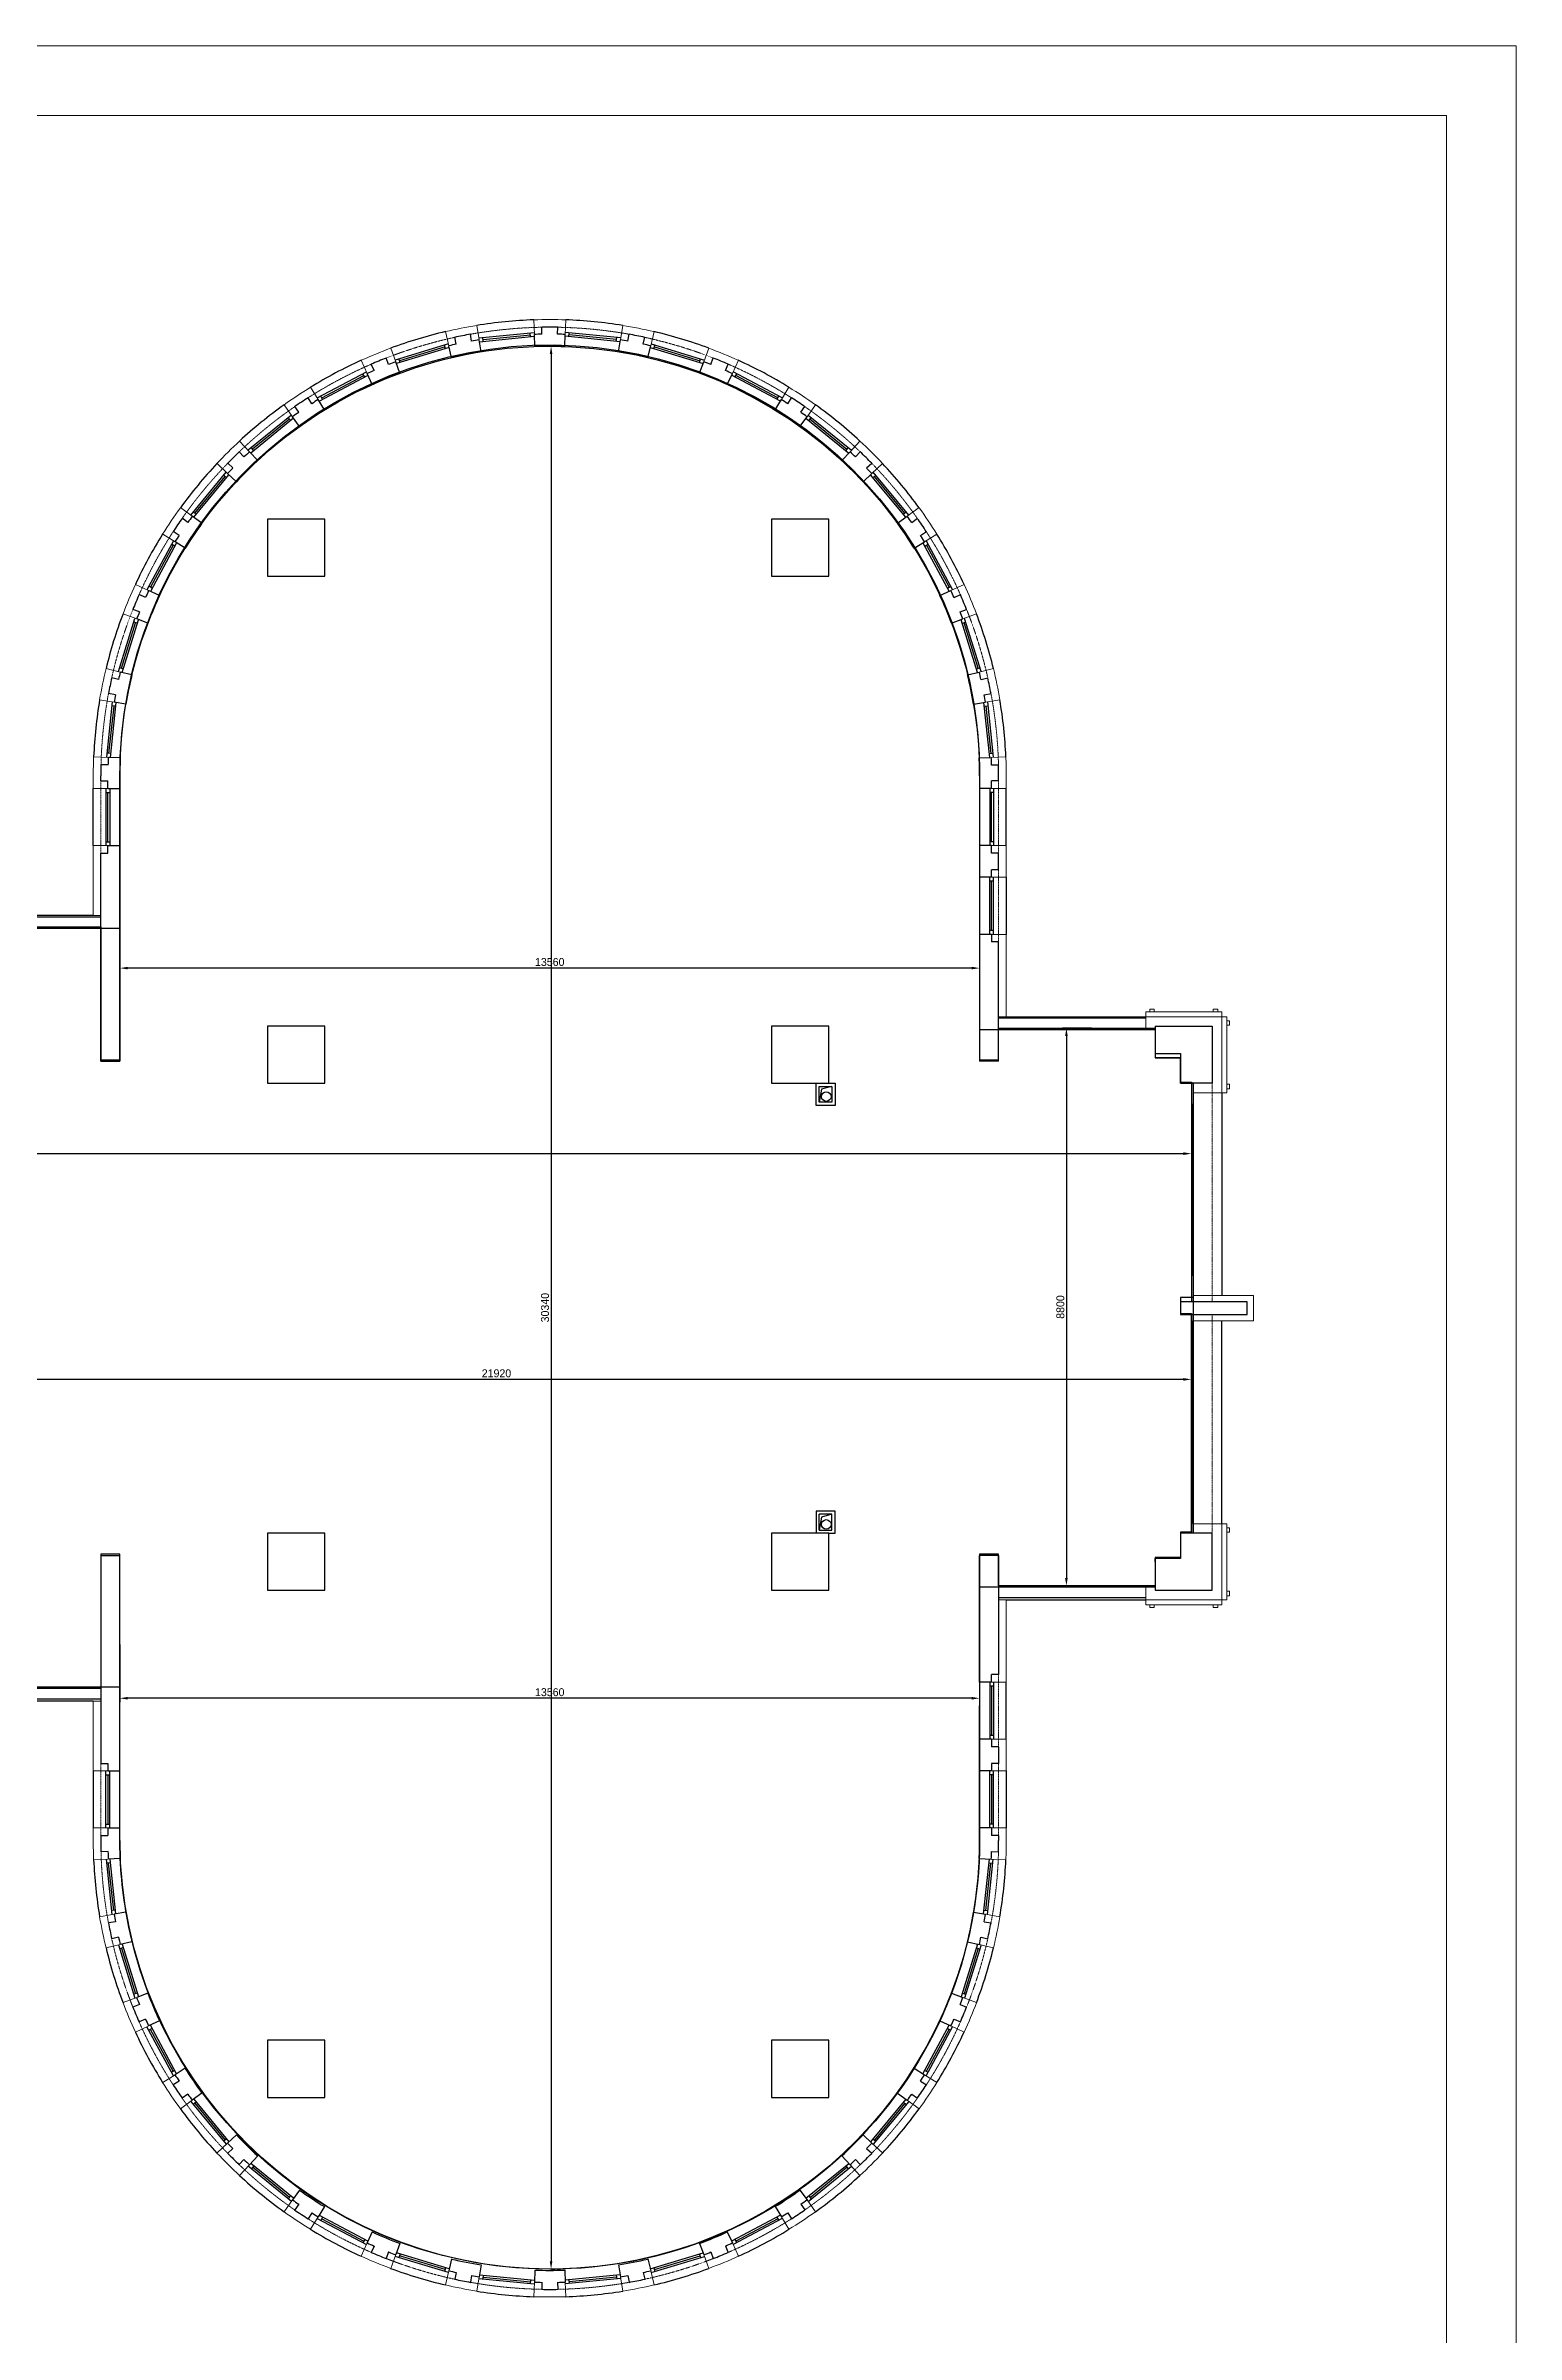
# Model space of a CAD drawing. Header units: millimetres. Extents: x 1175437 to 1258597, y 68435 to 127241.
# Drawn here: x 1235404 to 1258597, y 91133 to 127241 of the extents above; entities that cross this region are included whole.
import ezdxf

# ---------------------------------------------------------------- set-up
doc = ezdxf.new("R2010")
doc.units = ezdxf.units.MM
doc.linetypes.add('HIDDEN', pattern=[0.375, 0.25, -0.125])
for name, color, linetype in [('Baca', 7, 'Continuous'), ('Divar-komek', 7, 'Continuous'), ('livnestok', 7, 'Continuous'), ('Pencere', 7, 'Continuous'), ('plita 2', 7, 'Continuous'), ('sutun1', 7, 'Continuous'), ('Tavan', 7, 'Continuous')]:
    doc.layers.add(name, color=color, linetype=linetype)
doc.layers.add('Fasad detali', color=37, linetype='Continuous', lineweight=20)
doc.layers.add('obl. mis', color=205, linetype='Continuous', lineweight=18)
doc.layers.add('obl. keramogranit', color=138, linetype='Continuous', lineweight=18, true_color=0x005252)
doc.layers.add('plita', color=182, linetype='Continuous', lineweight=5, true_color=0x3a07c5)

msp = doc.modelspace()

# ---------------------------------------------------------------- linework, layer by layer
at = {"color": 0, "lineweight": -2, "transparency": 16777216}
for p, q in [((1243385, 122501), (1243437, 122501)), ((1243374, 122376), (1243374, 92286)), ((1236573, 112747), (1236573, 112626)), ((1250008, 112688), (1236698, 112688)), ((1250133, 112747), (1250133, 112626)), ((1251900, 111741), (1251439, 111741)), ((1251502, 111616), (1251502, 103066)), ((1253473, 110085), (1253473, 109699)), ((1188028, 109761), (1253348, 109761)), ((1253348, 106199), (1231678, 106199)), ((1253473, 105891), (1253473, 106261)), ((1251900, 102941), (1251439, 102941)), ((1236573, 102014), (1236573, 101105)), ((1250133, 102014), (1250133, 101105)), ((1250008, 101168), (1236698, 101168)), ((1243383, 92161), (1243437, 92161))]:
    msp.add_line(p, q, dxfattribs=at)
at = {"color": 251, "lineweight": 5, "true_color": 0x636466}
msp.add_lwpolyline([(1175437, 68435), (1258597, 68435), (1258597, 127241), (1175437, 127241), (1175437, 68435)], dxfattribs=at)
msp.add_lwpolyline([(1176537, 69535), (1257497, 69535), (1257497, 126141), (1176537, 126141)], close=True, dxfattribs=at)
at = {"color": 1, "lineweight": 30}
msp.add_lwpolyline([(1233353, 113321), (1236573, 113321), (1236573, 115721, -0.414214), (1243353, 122501, -0.414211), (1250133, 115721), (1250133, 111721), (1252903, 111721), (1252903, 111271), (1253303, 111271), (1253303, 110871), (1253503, 110871), (1253503, 103771), (1253303, 103771), (1253303, 103371), (1252903, 103371), (1252903, 102921), (1250133, 102921), (1250133, 98921, -0.41508), (1243353, 92161, -0.411618), (1236573, 98921), (1236573, 101341), (1233353, 101341)], format="xyb", dxfattribs=at)
at = {"color": 0, "transparency": 16777216}
for points in [[(1243353, 122376), (1243395, 122376), (1243374, 122501)], [(1236698, 112709), (1236698, 112668), (1236573, 112688)], [(1250008, 112709), (1250008, 112668), (1250133, 112688)], [(1251481, 111616), (1251523, 111616), (1251502, 111741)], [(1253348, 109782), (1253348, 109740), (1253473, 109761)], [(1253348, 106220), (1253348, 106178), (1253473, 106199)], [(1251481, 103066), (1251523, 103066), (1251502, 102941)], [(1236698, 101189), (1236698, 101147), (1236573, 101168)], [(1250008, 101189), (1250008, 101147), (1250133, 101168)], [(1243353, 92286), (1243395, 92286), (1243374, 92161)]]:
    msp.add_solid(points, dxfattribs=at)
at = {"layer": 'Baca', "linetype": 'ByBlock'}
for points in [[(1247803, 110821), (1247641, 110777), (1247603, 110571)], [(1247803, 104071), (1247641, 104027), (1247603, 103821)]]:
    msp.add_lwpolyline(points, dxfattribs=at)
at = {"layer": 'Divar-komek'}
for p, q in [((1236153, 114621), (1236153, 115521)), ((1250553, 114621), (1250553, 115521)), ((1250553, 114121), (1250553, 113221)), ((1253953, 110721), (1253953, 107521)), ((1253953, 103921), (1253953, 107121)), ((1250553, 100521), (1250553, 101421)), ((1236153, 100021), (1236153, 99121)), ((1250553, 100021), (1250553, 99121))]:
    msp.add_line(p, q, dxfattribs=at)
for centre, radius, start, end in [((1243353, 115721), 7200, 92, 99.2001), ((1243353, 115721), 7200, 80.7999, 88), ((1243353, 115721), 7200, 103.2001, 110.4001), ((1243353, 115721), 7200, 69.5999, 76.7999), ((1243353, 115721), 7200, 114.4, 121.6001), ((1243353, 115721), 7200, 58.3999, 65.6), ((1243353, 115721), 6780, 58.3999, 65.6), ((1243353, 115721), 7200, 125.5999, 132.8), ((1243353, 115721), 7200, 47.2, 54.4001), ((1243353, 115721), 7200, 136.7999, 143.9999), ((1243353, 115721), 7200, 36.0001, 43.2001), ((1243353, 115721), 6970, 136.7999, 136.8), ((1243353, 115721), 6970, 43.2, 43.2001), ((1243353, 115721), 7200, 148.0004, 155.2004), ((1243353, 115721), 7200, 24.7996, 31.9996), ((1243353, 115721), 7200, 159.2003, 166.4004), ((1243353, 115721), 7200, 13.5996, 20.7997), ((1243353, 115721), 6970, 166.4003, 166.4004), ((1243353, 115721), 6970, 13.5996, 13.5997), ((1243353, 115721), 7200, 170.4003, 177.6003), ((1243353, 115721), 7200, 2.3997, 9.5997), ((1243353, 115721), 6970, 177.6002, 177.6003), ((1243353, 115721), 6970, 2.3997, 2.3998), ((1243353, 98921), 7200, 182.3997, 189.5997), ((1243353, 98921), 6970, 182.3997, 182.3998), ((1243353, 98921), 6970, 357.6002, 357.6003), ((1243353, 98921), 7200, 350.4003, 357.6003), ((1243353, 98921), 7200, 193.5996, 200.7997), ((1243353, 98921), 6970, 193.5996, 193.5997), ((1243353, 98921), 7200, 339.2003, 346.4004), ((1243353, 98921), 6970, 346.4003, 346.4004), ((1243353, 98921), 7200, 204.7996, 211.9996), ((1243353, 98921), 7200, 328.0004, 335.2004), ((1243353, 98921), 7200, 216.0001, 223.2001), ((1243353, 98921), 7200, 316.7999, 323.9999), ((1243353, 98921), 6970, 223.2, 223.2001), ((1243353, 98921), 6970, 316.7999, 316.8), ((1243353, 98921), 7200, 227.2, 234.4001), ((1243353, 98921), 7200, 305.5999, 312.8), ((1243353, 98921), 7200, 238.3999, 245.6), ((1243353, 98921), 7200, 294.4, 301.6001), ((1243353, 98921), 7200, 249.5999, 256.7999), ((1243353, 98921), 7200, 283.2001, 290.4001), ((1243353, 98921), 7200, 260.7999, 268), ((1243353, 98921), 7200, 272, 279.2001)]:
    msp.add_arc(centre, radius, start, end, dxfattribs=at)
at = {"layer": 'Fasad detali'}
for p, q in [((1252753, 112001), (1253953, 112001)), ((1252753, 112001), (1252753, 111921)), ((1252818, 112041), (1252888, 112041)), ((1252818, 112001), (1252818, 112041)), ((1252888, 112001), (1252888, 112041)), ((1253818, 112041), (1253888, 112041)), ((1253818, 112001), (1253818, 112041)), ((1253888, 112001), (1253888, 112041)), ((1253953, 112001), (1253953, 111921)), ((1254033, 111921), (1253953, 111921)), ((1254033, 110721), (1254033, 111921)), ((1254033, 111856), (1254073, 111856)), ((1254033, 111786), (1254073, 111786)), ((1254073, 111786), (1254073, 111856)), ((1254033, 110856), (1254073, 110856)), ((1254073, 110786), (1254073, 110856)), ((1254033, 110721), (1253953, 110721)), ((1254033, 110786), (1254073, 110786)), ((1254033, 103921), (1253953, 103921)), ((1254033, 103921), (1254033, 102721)), ((1254033, 103856), (1254073, 103856)), ((1254033, 103786), (1254073, 103786)), ((1254073, 103856), (1254073, 103786)), ((1252753, 102641), (1252753, 102721)), ((1252753, 102641), (1253953, 102641)), ((1252818, 102641), (1252818, 102601)), ((1252818, 102601), (1252888, 102601)), ((1252888, 102641), (1252888, 102601)), ((1253818, 102641), (1253818, 102601)), ((1253818, 102601), (1253888, 102601)), ((1253888, 102641), (1253888, 102601)), ((1253953, 102641), (1253953, 102721)), ((1254033, 102721), (1253953, 102721)), ((1254033, 102856), (1254073, 102856)), ((1254033, 102786), (1254073, 102786)), ((1254073, 102856), (1254073, 102786))]:
    msp.add_line(p, q, dxfattribs=at)
at = {"layer": 'livnestok', "linetype": 'ByBlock'}
for centre in [(1247715, 110661), (1247715, 103911)]:
    msp.add_circle(centre, 75, dxfattribs=at)
at = {"layer": 'obl. keramogranit'}
for p, q in [((1252753, 111921), (1253953, 111921)), ((1252753, 111921), (1252753, 111721)), ((1252753, 111721), (1252903, 111721)), ((1253953, 111921), (1253953, 110721)), ((1253503, 110721), (1253503, 110871)), ((1253503, 110721), (1253953, 110721)), ((1253503, 107521), (1254453, 107521)), ((1253503, 107421), (1253503, 107521)), ((1254453, 107121), (1254453, 107521)), ((1253503, 107221), (1253503, 107121)), ((1253503, 107121), (1254453, 107121)), ((1253503, 103921), (1253953, 103921)), ((1253503, 103921), (1253503, 103771)), ((1253953, 102721), (1253953, 103921)), ((1252753, 102721), (1252753, 102921)), ((1252753, 102921), (1252903, 102921)), ((1252753, 102721), (1253953, 102721))]:
    msp.add_line(p, q, dxfattribs=at)
at = {"layer": 'obl. mis'}
for p, q in [((1242202, 122829), (1242239, 122602)), ((1243110, 122687), (1243102, 122917)), ((1243597, 122687), (1243605, 122917)), ((1244505, 122829), (1244468, 122602)), ((1240924, 122254), (1240844, 122470)), ((1241709, 122731), (1241762, 122507)), ((1244998, 122731), (1244945, 122507)), ((1245783, 122254), (1245863, 122470)), ((1240379, 122278), (1240474, 122069)), ((1246328, 122278), (1246233, 122069)), ((1239701, 121658), (1239581, 121854)), ((1247006, 121658), (1247126, 121854)), ((1239162, 121576), (1239296, 121389)), ((1247545, 121576), (1247411, 121389)), ((1238618, 120836), (1238461, 121004)), ((1248089, 120836), (1248245, 121004)), ((1238273, 120493), (1238105, 120650)), ((1248434, 120493), (1248602, 120650)), ((1237715, 119818), (1237529, 119954)), ((1248992, 119818), (1249178, 119954)), ((1237248, 119537), (1237443, 119415)), ((1249459, 119537), (1249264, 119415)), ((1237026, 118645), (1236817, 118742)), ((1249681, 118645), (1249889, 118742)), ((1236838, 118197), (1236623, 118278)), ((1249869, 118197), (1250084, 118278)), ((1236355, 117414), (1236579, 117360)), ((1236369, 117473), (1236370, 117473)), ((1250352, 117414), (1250128, 117360)), ((1250337, 117473), (1250337, 117473)), ((1236254, 116922), (1236481, 116884)), ((1250453, 116922), (1250226, 116884)), ((1236390, 116013), (1236160, 116023)), ((1250317, 116013), (1250547, 116023)), ((1250544, 116083), (1250545, 116083)), ((1236153, 115521), (1236153, 115721)), ((1250553, 115521), (1250553, 115721)), ((1236383, 115521), (1236153, 115521)), ((1250323, 115521), (1250553, 115521)), ((1236153, 113521), (1236153, 114621)), ((1236153, 114121), (1236153, 114621)), ((1236153, 114621), (1236383, 114621)), ((1250553, 114621), (1250323, 114621)), ((1250553, 114121), (1250553, 114621)), ((1250553, 114621), (1250553, 114121)), ((1250553, 114121), (1250323, 114121)), ((1236153, 113521), (1236273, 113521)), ((1250323, 113221), (1250553, 113221)), ((1250553, 111921), (1250553, 113221)), ((1250553, 111921), (1250433, 111921)), ((1250553, 102721), (1250433, 102721)), ((1250553, 102721), (1250553, 101421)), ((1236153, 101121), (1236153, 100021)), ((1236153, 101121), (1236273, 101121)), ((1250323, 101421), (1250553, 101421)), ((1236153, 100521), (1236153, 100021)), ((1250553, 100521), (1250323, 100521)), ((1250553, 100521), (1250553, 100021)), ((1250553, 100021), (1250553, 100521)), ((1236153, 100021), (1236383, 100021)), ((1250553, 100021), (1250323, 100021)), ((1236153, 99121), (1236153, 98921)), ((1236383, 99121), (1236153, 99121)), ((1250323, 99121), (1250553, 99121)), ((1250553, 99121), (1250553, 98921)), ((1236390, 98630), (1236160, 98620)), ((1250317, 98630), (1250547, 98620)), ((1236163, 98560), (1236162, 98560)), ((1250544, 98560), (1250545, 98560)), ((1236254, 97721), (1236481, 97759)), ((1250453, 97721), (1250226, 97759)), ((1236355, 97228), (1236579, 97283)), ((1236369, 97170), (1236370, 97170)), ((1250352, 97228), (1250128, 97283)), ((1250337, 97170), (1250337, 97170)), ((1236838, 96446), (1236623, 96365)), ((1249869, 96446), (1250084, 96365)), ((1237017, 95994), (1236817, 95901)), ((1249690, 95994), (1249889, 95901)), ((1237248, 95106), (1237443, 95228)), ((1249459, 95106), (1249264, 95228)), ((1237715, 94825), (1237529, 94689)), ((1248992, 94825), (1249178, 94689)), ((1238273, 94150), (1238105, 93993)), ((1248434, 94150), (1248602, 93993)), ((1238618, 93807), (1238461, 93639)), ((1248089, 93807), (1248245, 93639)), ((1239162, 93067), (1239296, 93254)), ((1247545, 93067), (1247411, 93254)), ((1239701, 92985), (1239581, 92789)), ((1247006, 92985), (1247126, 92789)), ((1240379, 92365), (1240474, 92574)), ((1246328, 92365), (1246233, 92574)), ((1240924, 92389), (1240844, 92173)), ((1241709, 91912), (1241762, 92136)), ((1244998, 91912), (1244945, 92136)), ((1245783, 92389), (1245863, 92173)), ((1242202, 91814), (1242239, 92041)), ((1243110, 91956), (1243102, 91726)), ((1243597, 91956), (1243605, 91726)), ((1244505, 91814), (1244468, 92041))]:
    msp.add_line(p, q, dxfattribs=at)
for centre, start, end in [((1243353, 115721), 99.2001, 103.2001), ((1243353, 115721), 88, 92), ((1243353, 115721), 76.7999, 80.7999), ((1243353, 115721), 110.4001, 114.4001), ((1243353, 115721), 65.5999, 69.5999), ((1243353, 115721), 121.6001, 125.6001), ((1243353, 115721), 54.3999, 58.3999), ((1243353, 115721), 132.8001, 136.8001), ((1243353, 115721), 43.1999, 47.1999), ((1243353, 115721), 144.0001, 148.0002), ((1243353, 115721), 31.9998, 35.9999), ((1243353, 115721), 155.2001, 159.2001), ((1243353, 115721), 20.7999, 24.7999), ((1243353, 115721), 166.4001, 170.4001), ((1243353, 115721), 9.5999, 13.5999), ((1243353, 115721), 177.6002, 180.0001), ((1243353, 115721), 359.9999, 2.3998), ((1243353, 98921), 179.9999, 182.3998), ((1243353, 98921), 357.6002, 0.0001), ((1243353, 98921), 189.5999, 193.5999), ((1243353, 98921), 346.4001, 350.4001), ((1243353, 98921), 200.7999, 204.7999), ((1243353, 98921), 335.2001, 339.2001), ((1243353, 98921), 211.9998, 215.9999), ((1243353, 98921), 324.0001, 328.0002), ((1243353, 98921), 223.1999, 227.1999), ((1243353, 98921), 312.8001, 316.8001), ((1243353, 98921), 234.3999, 238.3999), ((1243353, 98921), 301.6001, 305.6001), ((1243353, 98921), 245.5999, 249.5999), ((1243353, 98921), 290.4001, 294.4001), ((1243353, 98921), 256.7999, 260.7999), ((1243353, 98921), 268, 272), ((1243353, 98921), 279.2001, 283.2001)]:
    msp.add_arc(centre, 7200, start, end, dxfattribs=at)
at = {"layer": 'Pencere'}
for p, q in [((1241755, 122537), (1240913, 122282)), ((1241769, 122478), (1240934, 122226)), ((1241703, 122489), (1240983, 122272)), ((1241711, 122461), (1241694, 122518)), ((1242234, 122631), (1243109, 122717)), ((1242244, 122572), (1243111, 122657)), ((1242304, 122578), (1242298, 122638)), ((1242301, 122608), (1243049, 122681)), ((1243052, 122651), (1243046, 122711)), ((1244463, 122572), (1243596, 122657)), ((1244473, 122631), (1243598, 122717)), ((1243655, 122651), (1243661, 122711)), ((1244406, 122608), (1243658, 122681)), ((1244403, 122578), (1244409, 122638)), ((1244938, 122478), (1245773, 122226)), ((1244952, 122537), (1245793, 122282)), ((1244996, 122461), (1245013, 122518)), ((1245004, 122489), (1245724, 122272)), ((1239686, 121684), (1240462, 122096)), ((1240434, 122013), (1240405, 122066)), ((1240992, 122243), (1240974, 122301)), ((1245715, 122243), (1245732, 122301)), ((1247021, 121684), (1246245, 122096)), ((1246273, 122013), (1246302, 122066)), ((1239717, 121632), (1240487, 122042)), ((1239770, 121661), (1239742, 121714)), ((1239756, 121687), (1240420, 122040)), ((1246990, 121632), (1246220, 122042)), ((1246951, 121687), (1246287, 122040)), ((1246937, 121661), (1246965, 121714)), ((1239279, 121413), (1238597, 120858)), ((1239314, 121364), (1238638, 120814)), ((1239248, 121350), (1238666, 120875)), ((1239267, 121326), (1239229, 121373)), ((1247393, 121364), (1248069, 120814)), ((1247428, 121413), (1248110, 120858)), ((1247440, 121326), (1247478, 121373)), ((1247459, 121350), (1248041, 120875)), ((1238685, 120851), (1238647, 120898)), ((1248022, 120851), (1248060, 120898)), ((1237690, 119836), (1238251, 120513)), ((1237739, 119801), (1238294, 120472)), ((1237754, 119866), (1238233, 120445)), ((1238256, 120426), (1238210, 120464)), ((1248968, 119801), (1248412, 120472)), ((1248451, 120426), (1248497, 120464)), ((1249017, 119836), (1248456, 120513)), ((1248953, 119866), (1248474, 120445)), ((1237777, 119847), (1237731, 119885)), ((1248930, 119847), (1248976, 119885)), ((1237417, 119431), (1236999, 118658)), ((1237468, 119399), (1237054, 118632)), ((1237413, 119361), (1237056, 118699)), ((1237440, 119346), (1237387, 119375)), ((1249239, 119399), (1249653, 118632)), ((1249267, 119346), (1249320, 119375)), ((1249290, 119431), (1249708, 118658)), ((1249294, 119361), (1249651, 118699)), ((1237082, 118685), (1237029, 118714)), ((1249625, 118685), (1249678, 118714)), ((1236550, 117367), (1236810, 118207)), ((1236597, 117420), (1236819, 118137)), ((1236608, 117353), (1236866, 118186)), ((1236848, 118129), (1236791, 118146)), ((1250099, 117353), (1249841, 118186)), ((1249859, 118129), (1249916, 118146)), ((1250110, 117420), (1249887, 118137)), ((1250157, 117367), (1249897, 118207)), ((1236626, 117411), (1236569, 117428)), ((1250081, 117411), (1250138, 117428)), ((1236451, 116889), (1236360, 116015)), ((1236475, 116822), (1236396, 116075)), ((1236511, 116879), (1236420, 116012)), ((1236504, 116819), (1236445, 116825)), ((1250196, 116879), (1250287, 116012)), ((1250202, 116819), (1250262, 116825)), ((1250232, 116822), (1250311, 116075)), ((1250255, 116889), (1250347, 116015)), ((1236426, 116072), (1236366, 116078)), ((1250281, 116072), (1250341, 116078)), ((1236353, 115521), (1236353, 114621)), ((1236353, 115461), (1236413, 115461)), ((1236383, 114681), (1236383, 115461)), ((1236413, 115521), (1236413, 114621)), ((1250293, 115521), (1250293, 114621)), ((1250353, 115461), (1250293, 115461)), ((1250323, 114681), (1250323, 115461)), ((1250353, 115521), (1250353, 114621)), ((1236353, 114681), (1236413, 114681)), ((1250353, 114681), (1250293, 114681)), ((1250293, 113221), (1250293, 114121)), ((1250353, 113221), (1250353, 114121)), ((1250353, 114061), (1250293, 114061)), ((1250323, 113281), (1250323, 114061)), ((1236273, 113491), (1233523, 113491)), ((1236153, 113521), (1233553, 113521)), ((1250353, 113281), (1250293, 113281)), ((1252753, 111901), (1250433, 111901)), ((1250553, 111921), (1252753, 111921)), ((1253473, 110871), (1253473, 107421)), ((1253503, 110721), (1253503, 107521)), ((1253473, 103771), (1253473, 107221)), ((1253503, 103921), (1253503, 107121)), ((1252753, 102751), (1250433, 102751)), ((1250553, 102721), (1252753, 102721)), ((1236273, 101151), (1233523, 101151)), ((1236153, 101121), (1233553, 101121)), ((1250293, 101421), (1250293, 100521)), ((1250353, 101361), (1250293, 101361)), ((1250323, 101361), (1250323, 100581)), ((1250353, 101421), (1250353, 100521)), ((1250353, 100581), (1250293, 100581)), ((1236353, 99121), (1236353, 100021)), ((1236413, 99121), (1236413, 100021)), ((1250293, 99121), (1250293, 100021)), ((1250353, 99121), (1250353, 100021)), ((1236353, 99961), (1236413, 99961)), ((1236383, 99961), (1236383, 99181)), ((1250353, 99961), (1250293, 99961)), ((1250323, 99961), (1250323, 99181)), ((1236353, 99181), (1236413, 99181)), ((1250353, 99181), (1250293, 99181)), ((1236451, 97754), (1236360, 98628)), ((1236511, 97764), (1236420, 98631)), ((1250196, 97764), (1250287, 98631)), ((1250255, 97754), (1250347, 98628)), ((1236426, 98571), (1236366, 98565)), ((1236475, 97821), (1236396, 98568)), ((1250232, 97821), (1250311, 98568)), ((1250281, 98571), (1250341, 98565)), ((1236504, 97824), (1236445, 97818)), ((1250202, 97824), (1250262, 97818)), ((1236550, 97275), (1236810, 96436)), ((1236626, 97232), (1236569, 97215)), ((1236597, 97223), (1236819, 96505)), ((1236608, 97290), (1236866, 96457)), ((1250099, 97290), (1249841, 96457)), ((1250110, 97223), (1249887, 96505)), ((1250157, 97275), (1249897, 96436)), ((1250081, 97232), (1250138, 97215)), ((1236848, 96514), (1236791, 96497)), ((1249859, 96514), (1249916, 96497)), ((1237417, 95212), (1236999, 95985)), ((1237082, 95958), (1237029, 95929)), ((1237468, 95244), (1237054, 96011)), ((1237413, 95282), (1237056, 95944)), ((1249239, 95244), (1249653, 96011)), ((1249290, 95212), (1249708, 95985)), ((1249294, 95282), (1249651, 95944)), ((1249625, 95958), (1249678, 95929)), ((1237440, 95297), (1237387, 95268)), ((1249267, 95297), (1249320, 95268)), ((1237690, 94807), (1238251, 94130)), ((1237777, 94796), (1237731, 94758)), ((1237739, 94842), (1238294, 94171)), ((1237754, 94777), (1238233, 94198)), ((1248968, 94842), (1248412, 94171)), ((1249017, 94807), (1248456, 94130)), ((1248953, 94777), (1248474, 94198)), ((1248930, 94796), (1248976, 94758)), ((1238256, 94217), (1238210, 94179)), ((1248451, 94217), (1248497, 94179)), ((1239279, 93230), (1238597, 93785)), ((1239314, 93279), (1238638, 93829)), ((1238685, 93792), (1238647, 93745)), ((1239248, 93293), (1238666, 93768)), ((1247393, 93279), (1248069, 93829)), ((1247428, 93230), (1248110, 93785)), ((1247459, 93293), (1248041, 93768)), ((1248022, 93792), (1248060, 93745)), ((1239267, 93317), (1239229, 93270)), ((1247440, 93317), (1247478, 93270)), ((1239686, 92959), (1240462, 92547)), ((1239717, 93011), (1240487, 92601)), ((1239770, 92982), (1239742, 92929)), ((1239756, 92956), (1240420, 92603)), ((1246990, 93011), (1246220, 92601)), ((1247021, 92959), (1246245, 92547)), ((1246951, 92956), (1246287, 92603)), ((1246937, 92982), (1246965, 92929)), ((1240434, 92630), (1240405, 92577)), ((1246273, 92630), (1246302, 92577)), ((1241755, 92106), (1240913, 92360)), ((1241769, 92165), (1240934, 92417)), ((1240992, 92399), (1240974, 92342)), ((1241703, 92154), (1240983, 92371)), ((1241711, 92182), (1241694, 92125)), ((1244938, 92165), (1245773, 92417)), ((1244952, 92106), (1245793, 92360)), ((1244996, 92182), (1245013, 92125)), ((1245004, 92154), (1245724, 92371)), ((1245715, 92399), (1245732, 92342)), ((1242234, 92011), (1243109, 91926)), ((1242244, 92071), (1243111, 91986)), ((1242304, 92065), (1242298, 92005)), ((1242301, 92035), (1243049, 91962)), ((1243052, 91992), (1243046, 91932)), ((1244463, 92071), (1243596, 91986)), ((1244473, 92011), (1243598, 91926)), ((1243655, 91992), (1243661, 91932)), ((1244406, 92035), (1243658, 91962)), ((1244403, 92065), (1244409, 92005))]:
    msp.add_line(p, q, dxfattribs=at)
at = {"layer": 'plita', "linetype": 'HIDDEN', "ltscale": 5}
for p, q in [((1236273, 114501), (1236273, 115641)), ((1250433, 114501), (1250433, 115641)), ((1250433, 114241), (1250433, 113101)), ((1253803, 110871), (1253803, 107421)), ((1253803, 107221), (1253803, 103771)), ((1250433, 100401), (1250433, 101541)), ((1236273, 100141), (1236273, 99001)), ((1250433, 100141), (1250433, 99001))]:
    msp.add_line(p, q, dxfattribs=at)
for centre, start, end in [((1243353, 115721), 91.0288, 100.1712), ((1243353, 115721), 79.8288, 88.9712), ((1243353, 115721), 102.2289, 111.3712), ((1243353, 115721), 68.6288, 77.7711), ((1243353, 115721), 113.4289, 122.5712), ((1243353, 115721), 57.4288, 66.5711), ((1243353, 115721), 124.6289, 133.7713), ((1243353, 115721), 46.2287, 55.3711), ((1243353, 115721), 135.829, 144.9713), ((1243353, 115721), 35.0287, 44.171), ((1243353, 115721), 147.029, 156.1713), ((1243353, 115721), 23.8287, 32.971), ((1243353, 115721), 158.229, 167.3713), ((1243353, 115721), 12.6287, 21.771), ((1243353, 115721), 169.429, 178.5716), ((1243353, 115721), 1.4284, 10.571), ((1243353, 98921), 181.4284, 190.571), ((1243353, 98921), 349.429, 358.5716), ((1243353, 98921), 192.6287, 201.771), ((1243353, 98921), 338.229, 347.3713), ((1243353, 98921), 203.8287, 212.971), ((1243353, 98921), 327.029, 336.1713), ((1243353, 98921), 215.0287, 224.171), ((1243353, 98921), 315.829, 324.9713), ((1243353, 98921), 226.2287, 235.3711), ((1243353, 98921), 304.6289, 313.7713), ((1243353, 98921), 237.4288, 246.5711), ((1243353, 98921), 293.4289, 302.5712), ((1243353, 98921), 248.6288, 257.7711), ((1243353, 98921), 282.2289, 291.3712), ((1243353, 98921), 259.8288, 268.9712), ((1243353, 98921), 271.0288, 280.1712)]:
    msp.add_arc(centre, 7080, start, end, dxfattribs=at)
at = {"layer": 'plita 2'}
for p, q in [((1236273, 113321), (1233353, 113321)), ((1252753, 111721), (1250433, 111721)), ((1247603, 110571), (1247603, 110821)), ((1247603, 110821), (1247803, 110821)), ((1247803, 110571), (1247603, 110571)), ((1247803, 110821), (1247803, 110571)), ((1247803, 104071), (1247603, 104071)), ((1247603, 103821), (1247603, 104071)), ((1247803, 103821), (1247803, 104071)), ((1247603, 103821), (1247803, 103821)), ((1252753, 102921), (1250433, 102921)), ((1236273, 101321), (1233353, 101321))]:
    msp.add_line(p, q, dxfattribs=at)
at = {"layer": 'sutun1'}
for p, q in [((1243230, 122690), (1243226, 122800)), ((1243477, 122690), (1243481, 122800)), ((1241805, 122322), (1241762, 122507)), ((1241879, 122534), (1241854, 122641)), ((1242121, 122582), (1242103, 122690)), ((1242269, 122414), (1242239, 122602)), ((1243117, 122497), (1243110, 122687)), ((1243590, 122497), (1243597, 122687)), ((1244437, 122414), (1244468, 122602)), ((1244586, 122582), (1244604, 122690)), ((1244828, 122534), (1244853, 122641)), ((1244902, 122322), (1244945, 122507)), ((1240553, 121896), (1240474, 122069)), ((1240584, 122118), (1240538, 122218)), ((1240812, 122212), (1240773, 122315)), ((1240990, 122076), (1240924, 122254)), ((1245717, 122076), (1245783, 122254)), ((1245895, 122212), (1245933, 122315)), ((1246123, 122118), (1246169, 122218)), ((1246154, 121896), (1246233, 122069)), ((1239600, 121594), (1239542, 121688)), ((1247107, 121594), (1247165, 121688)), ((1239407, 121234), (1239296, 121389)), ((1239394, 121458), (1239330, 121547)), ((1239801, 121496), (1239701, 121658)), ((1246906, 121496), (1247006, 121658)), ((1247300, 121234), (1247411, 121389)), ((1247313, 121458), (1247377, 121547)), ((1238355, 120580), (1238275, 120655)), ((1238530, 120753), (1238456, 120834)), ((1238747, 120696), (1238618, 120836)), ((1247960, 120696), (1248089, 120836)), ((1248177, 120753), (1248251, 120834)), ((1248351, 120580), (1248432, 120655)), ((1238411, 120363), (1238273, 120493)), ((1248296, 120363), (1248434, 120493)), ((1237507, 119516), (1237414, 119575)), ((1237645, 119721), (1237556, 119785)), ((1237868, 119707), (1237715, 119818)), ((1248839, 119707), (1248992, 119818)), ((1249062, 119721), (1249151, 119785)), ((1249200, 119516), (1249293, 119575)), ((1237604, 119314), (1237443, 119415)), ((1249103, 119314), (1249264, 119415)), ((1236977, 118536), (1236877, 118582)), ((1237199, 118565), (1237026, 118645)), ((1249508, 118565), (1249681, 118645)), ((1249730, 118536), (1249830, 118582)), ((1236881, 118308), (1236778, 118347)), ((1237015, 118129), (1236838, 118197)), ((1249692, 118129), (1249869, 118197)), ((1249826, 118308), (1249928, 118347)), ((1236764, 117316), (1236579, 117360)), ((1249943, 117316), (1250128, 117360)), ((1236502, 117002), (1236394, 117020)), ((1236552, 117244), (1236445, 117269)), ((1250155, 117244), (1250262, 117269)), ((1250205, 117002), (1250313, 117020)), ((1236668, 116852), (1236481, 116884)), ((1250039, 116852), (1250226, 116884)), ((1236579, 116005), (1236390, 116013)), ((1250128, 116005), (1250317, 116013)), ((1236273, 115641), (1236273, 115721)), ((1236273, 115641), (1236383, 115641)), ((1236386, 115893), (1236276, 115898)), ((1236383, 115521), (1236383, 115641)), ((1236573, 115721), (1236573, 115521)), ((1250133, 115721), (1250133, 115521)), ((1250321, 115893), (1250431, 115898)), ((1250433, 115641), (1250323, 115641)), ((1250323, 115521), (1250323, 115641)), ((1250433, 115641), (1250433, 115721)), ((1236383, 115521), (1236573, 115521)), ((1250323, 115521), (1250133, 115521)), ((1236273, 114501), (1236383, 114501)), ((1236273, 111221), (1236273, 114501)), ((1236383, 114621), (1236573, 114621)), ((1236383, 114501), (1236383, 114621)), ((1236573, 114621), (1236573, 111221)), ((1250133, 114621), (1250133, 114121)), ((1250323, 114621), (1250133, 114621)), ((1250323, 114501), (1250323, 114621)), ((1250433, 114501), (1250323, 114501)), ((1250433, 114241), (1250433, 114501)), ((1250323, 114121), (1250133, 114121)), ((1250433, 114241), (1250323, 114241)), ((1250323, 114121), (1250323, 114241)), ((1250133, 113221), (1250133, 111221)), ((1250323, 113221), (1250133, 113221)), ((1250323, 113221), (1250323, 113101)), ((1250433, 113101), (1250323, 113101)), ((1250433, 111221), (1250433, 113101)), ((1252903, 111771), (1252903, 111271)), ((1236273, 111221), (1236573, 111221)), ((1250433, 111221), (1250133, 111221)), ((1252903, 111321), (1252903, 111271)), ((1236273, 103421), (1236573, 103421)), ((1236273, 103421), (1236273, 100141)), ((1236573, 100021), (1236573, 103421)), ((1250133, 101421), (1250133, 103421)), ((1250433, 103421), (1250133, 103421)), ((1250433, 103421), (1250433, 101541)), ((1252903, 103321), (1252903, 103371)), ((1250433, 101541), (1250323, 101541)), ((1250323, 101421), (1250323, 101541)), ((1250323, 101421), (1250133, 101421)), ((1250133, 100021), (1250133, 100521)), ((1250323, 100521), (1250133, 100521)), ((1250323, 100521), (1250323, 100401)), ((1250433, 100401), (1250323, 100401)), ((1250433, 100401), (1250433, 100141)), ((1236273, 100141), (1236383, 100141)), ((1236383, 100141), (1236383, 100021)), ((1236383, 100021), (1236573, 100021)), ((1250323, 100021), (1250133, 100021)), ((1250433, 100141), (1250323, 100141)), ((1250323, 100141), (1250323, 100021)), ((1236273, 99001), (1236383, 99001)), ((1236273, 99001), (1236273, 98921)), ((1236383, 99121), (1236573, 99121)), ((1236383, 99121), (1236383, 99001)), ((1236573, 98921), (1236573, 99121)), ((1250323, 99121), (1250133, 99121)), ((1250133, 98921), (1250133, 99121)), ((1250323, 99121), (1250323, 99001)), ((1250433, 99001), (1250323, 99001)), ((1250433, 99001), (1250433, 98921)), ((1236386, 98750), (1236276, 98745)), ((1236579, 98638), (1236390, 98630)), ((1250128, 98638), (1250317, 98630)), ((1250321, 98750), (1250431, 98745)), ((1236502, 97641), (1236394, 97623)), ((1236668, 97791), (1236481, 97759)), ((1250039, 97791), (1250226, 97759)), ((1250205, 97641), (1250313, 97623)), ((1236552, 97399), (1236445, 97374)), ((1236764, 97327), (1236579, 97283)), ((1249943, 97327), (1250128, 97283)), ((1250155, 97399), (1250262, 97374)), ((1237015, 96514), (1236838, 96446)), ((1249692, 96514), (1249869, 96446)), ((1236881, 96335), (1236778, 96296)), ((1236977, 96107), (1236877, 96061)), ((1237199, 96078), (1237026, 95998)), ((1249508, 96078), (1249681, 95998)), ((1249730, 96107), (1249830, 96061)), ((1249826, 96335), (1249928, 96296)), ((1237604, 95329), (1237443, 95228)), ((1249103, 95329), (1249264, 95228)), ((1237507, 95127), (1237414, 95068)), ((1249200, 95127), (1249293, 95068)), ((1237645, 94922), (1237556, 94858)), ((1237868, 94936), (1237715, 94825)), ((1248839, 94936), (1248992, 94825)), ((1249062, 94922), (1249151, 94858)), ((1238411, 94280), (1238273, 94150)), ((1248296, 94280), (1248434, 94150)), ((1238355, 94063), (1238275, 93988)), ((1238530, 93890), (1238456, 93809)), ((1238747, 93947), (1238618, 93807)), ((1247960, 93947), (1248089, 93807)), ((1248177, 93890), (1248251, 93809)), ((1248351, 94063), (1248432, 93988)), ((1239407, 93409), (1239296, 93254)), ((1239394, 93185), (1239330, 93096)), ((1247300, 93409), (1247411, 93254)), ((1247313, 93185), (1247377, 93096)), ((1239600, 93049), (1239542, 92955)), ((1239801, 93147), (1239701, 92985)), ((1246906, 93147), (1247006, 92985)), ((1247107, 93049), (1247165, 92955)), ((1240553, 92747), (1240474, 92574)), ((1240584, 92525), (1240538, 92425)), ((1240990, 92567), (1240924, 92389)), ((1245717, 92567), (1245783, 92389)), ((1246123, 92525), (1246169, 92425)), ((1246154, 92747), (1246233, 92574)), ((1240812, 92431), (1240773, 92328)), ((1241805, 92321), (1241762, 92136)), ((1241879, 92109), (1241854, 92002)), ((1242269, 92229), (1242239, 92041)), ((1243117, 92146), (1243110, 91956)), ((1243590, 92146), (1243597, 91956)), ((1244437, 92229), (1244468, 92041)), ((1244828, 92109), (1244853, 92002)), ((1244902, 92321), (1244945, 92136)), ((1245895, 92431), (1245933, 92328)), ((1242121, 92061), (1242103, 91953)), ((1243230, 91953), (1243226, 91843)), ((1243477, 91953), (1243481, 91843)), ((1244586, 92061), (1244604, 91953))]:
    msp.add_line(p, q, dxfattribs=at)
at = {"layer": 'sutun1', "color": 183}
msp.add_lwpolyline([(1233353, 113341), (1236273, 113341), (1236273, 111241), (1236573, 111241), (1236579, 116025, -0.969073), (1250132, 115883), (1250133, 111241), (1250433, 111241), (1250433, 111741), (1252903, 111741), (1252903, 111341), (1253303, 111341), (1253303, 110891), (1253473, 110891), (1253503, 107491), (1253303, 107491), (1253303, 107241), (1253473, 107241), (1253473, 103791), (1253303, 103791), (1253303, 103391), (1252903, 103391), (1252903, 102941), (1250433, 102941), (1250433, 103441), (1250133, 103441), (1250128, 98658, -0.900408), (1236668, 97811, -0.048197), (1236573, 99141), (1236573, 103441), (1236273, 103441), (1236273, 101341), (1231553, 101341)], format="xyb", dxfattribs=at)
at = {"layer": 'sutun1'}
for points in [[(1238903, 118871), (1239803, 118871), (1239803, 119771), (1238903, 119771)], [(1246853, 118871), (1247753, 118871), (1247753, 119771), (1246853, 119771)], [(1238903, 110871), (1239803, 110871), (1239803, 111771), (1238903, 111771)], [(1246853, 110871), (1247753, 110871), (1247753, 111771), (1246853, 111771)], [(1253303, 107421), (1253303, 107221), (1254353, 107221), (1254353, 107421)], [(1238903, 102871), (1239803, 102871), (1239803, 103771), (1238903, 103771)], [(1246853, 102871), (1247753, 102871), (1247753, 103771), (1246853, 103771)], [(1238903, 94871), (1239803, 94871), (1239803, 95771), (1238903, 95771)], [(1246853, 94871), (1247753, 94871), (1247753, 95771), (1246853, 95771)]]:
    msp.add_lwpolyline(points, close=True, dxfattribs=at)
for points in [[(1252903, 111771), (1253803, 111771), (1253803, 110871), (1253303, 110871), (1253303, 111271)], [(1253303, 111271), (1252903, 111271)], [(1253303, 103371), (1252903, 103371), (1252903, 102871), (1253803, 102871), (1253803, 103771), (1253303, 103771), (1253303, 103371)]]:
    msp.add_lwpolyline(points, dxfattribs=at)
for centre, radius, start, end in [((1243353, 115721), 7080, 88.9712, 91.0288), ((1243353, 115721), 6970, 102.2136, 103.2001), ((1243353, 115721), 6780, 99.2001, 103.2001), ((1243353, 115721), 7080, 100.1712, 102.2289), ((1243353, 115721), 6970, 99.2001, 100.1865), ((1243353, 115721), 6970, 91.0135, 92), ((1243353, 115721), 6780, 88, 92), ((1243353, 115721), 6970, 88, 88.9865), ((1243353, 115721), 6780, 76.7999, 80.7999), ((1243353, 115721), 6970, 79.8135, 80.7999), ((1243353, 115721), 7080, 77.7711, 79.8288), ((1243353, 115721), 6970, 76.7999, 77.7864), ((1243353, 115721), 6970, 113.4136, 114.4001), ((1243353, 115721), 7080, 111.3712, 113.4289), ((1243353, 115721), 6780, 110.4001, 114.4001), ((1243353, 115721), 6970, 110.4001, 111.3866), ((1243353, 115721), 6780, 65.5999, 69.5999), ((1243353, 115721), 6970, 68.6134, 69.5999), ((1243353, 115721), 7080, 66.5711, 68.6288), ((1243353, 115721), 6970, 65.5999, 66.5864), ((1243353, 115721), 7080, 122.5712, 124.6289), ((1243353, 115721), 7080, 55.3711, 57.4288), ((1243353, 115721), 6970, 124.6136, 125.6001), ((1243353, 115721), 6780, 121.6001, 125.6001), ((1243353, 115721), 6970, 121.6001, 122.5866), ((1243353, 115721), 6780, 54.3999, 58.3999), ((1243353, 115721), 6970, 57.4134, 58.3999), ((1243353, 115721), 6970, 54.3999, 55.3864), ((1243353, 115721), 7080, 133.7713, 135.829), ((1243353, 115721), 6780, 132.8001, 136.8001), ((1243353, 115721), 6970, 132.8001, 133.7866), ((1243353, 115721), 6780, 43.1999, 47.1999), ((1243353, 115721), 6970, 46.2134, 47.1999), ((1243353, 115721), 7080, 44.171, 46.2287), ((1243353, 115721), 6970, 135.8136, 136.8001), ((1243353, 115721), 6970, 43.1999, 44.1864), ((1243353, 115721), 7080, 144.9713, 147.029), ((1243353, 115721), 6780, 144.0002, 148.0002), ((1243353, 115721), 6970, 144.0001, 144.9866), ((1243353, 115721), 6780, 31.9998, 35.9998), ((1243353, 115721), 6970, 35.0134, 35.9999), ((1243353, 115721), 7080, 32.971, 35.0287), ((1243353, 115721), 6970, 147.0137, 148.0002), ((1243353, 115721), 6970, 31.9998, 32.9863), ((1243353, 115721), 7080, 156.1713, 158.229), ((1243353, 115721), 6970, 155.2001, 156.1866), ((1243353, 115721), 6780, 155.2002, 159.2001), ((1243353, 115721), 6780, 20.7999, 24.7998), ((1243353, 115721), 6970, 23.8134, 24.7999), ((1243353, 115721), 7080, 21.771, 23.8287), ((1243353, 115721), 6970, 158.2137, 159.2001), ((1243353, 115721), 6970, 20.7999, 21.7863), ((1243353, 115721), 6970, 166.4001, 167.3866), ((1243353, 115721), 6970, 12.6134, 13.5999), ((1243353, 115721), 7080, 167.3713, 169.429), ((1243353, 115721), 6970, 169.4136, 170.4001), ((1243353, 115721), 6780, 166.4001, 170.4001), ((1243353, 115721), 6780, 9.5999, 13.5999), ((1243353, 115721), 6970, 9.5999, 10.5864), ((1243353, 115721), 7080, 10.571, 12.6287), ((1243353, 115721), 6970, 177.6002, 178.5869), ((1243353, 115721), 6780, 177.6004, 180.0001), ((1243353, 115721), 6780, 359.9999, 2.3996), ((1243353, 115721), 6970, 1.4131, 2.3998), ((1243353, 115721), 7080, 178.5716, 180.0001), ((1243353, 115721), 7080, 359.9999, 1.4284), ((1243353, 98921), 7080, 179.9999, 181.4284), ((1243353, 98921), 6970, 181.4131, 182.3998), ((1243353, 98921), 6780, 179.9999, 182.3996), ((1243353, 98921), 6780, 357.6004, 0.0001), ((1243353, 98921), 6970, 357.6002, 358.5869), ((1243353, 98921), 7080, 358.5716, 0.0001), ((1243353, 98921), 7080, 190.571, 192.6287), ((1243353, 98921), 6970, 189.5999, 190.5864), ((1243353, 98921), 6780, 189.5999, 193.5999), ((1243353, 98921), 6780, 346.4001, 350.4001), ((1243353, 98921), 6970, 349.4136, 350.4001), ((1243353, 98921), 7080, 347.3713, 349.429), ((1243353, 98921), 6970, 192.6134, 193.5999), ((1243353, 98921), 6970, 346.4001, 347.3866), ((1243353, 98921), 6970, 200.7999, 201.7863), ((1243353, 98921), 6780, 200.7999, 204.7998), ((1243353, 98921), 6780, 335.2002, 339.2001), ((1243353, 98921), 6970, 338.2137, 339.2001), ((1243353, 98921), 7080, 201.771, 203.8287), ((1243353, 98921), 6970, 203.8134, 204.7999), ((1243353, 98921), 6970, 335.2001, 336.1866), ((1243353, 98921), 7080, 336.1713, 338.229), ((1243353, 98921), 6780, 211.9998, 215.9998), ((1243353, 98921), 6780, 324.0002, 328.0002), ((1243353, 98921), 7080, 212.971, 215.0287), ((1243353, 98921), 6970, 211.9998, 212.9863), ((1243353, 98921), 7080, 324.9713, 327.029), ((1243353, 98921), 6970, 327.0137, 328.0002), ((1243353, 98921), 6970, 215.0134, 215.9999), ((1243353, 98921), 6970, 324.0001, 324.9866), ((1243353, 98921), 6780, 223.1999, 227.1999), ((1243353, 98921), 6780, 312.8001, 316.8001), ((1243353, 98921), 6970, 223.1999, 224.1864), ((1243353, 98921), 7080, 224.171, 226.2287), ((1243353, 98921), 6970, 226.2134, 227.1999), ((1243353, 98921), 6970, 312.8001, 313.7866), ((1243353, 98921), 7080, 313.7713, 315.829), ((1243353, 98921), 6970, 315.8136, 316.8001), ((1243353, 98921), 6970, 234.3999, 235.3864), ((1243353, 98921), 6780, 234.3999, 238.3999), ((1243353, 98921), 6780, 301.6001, 305.6001), ((1243353, 98921), 6970, 304.6136, 305.6001), ((1243353, 98921), 7080, 235.3711, 237.4288), ((1243353, 98921), 6970, 237.4134, 238.3999), ((1243353, 98921), 6970, 301.6001, 302.5866), ((1243353, 98921), 7080, 302.5712, 304.6289), ((1243353, 98921), 6970, 245.5999, 246.5864), ((1243353, 98921), 6780, 245.5999, 249.5999), ((1243353, 98921), 6780, 290.4001, 294.4001), ((1243353, 98921), 6970, 293.4136, 294.4001), ((1243353, 98921), 7080, 246.5711, 248.6288), ((1243353, 98921), 6970, 248.6134, 249.5999), ((1243353, 98921), 6970, 256.7999, 257.7864), ((1243353, 98921), 6780, 256.7999, 260.7999), ((1243353, 98921), 6780, 268, 272), ((1243353, 98921), 6780, 279.2001, 283.2001), ((1243353, 98921), 6970, 282.2136, 283.2001), ((1243353, 98921), 6970, 290.4001, 291.3866), ((1243353, 98921), 7080, 291.3712, 293.4289), ((1243353, 98921), 7080, 257.7711, 259.8288), ((1243353, 98921), 6970, 259.8135, 260.7999), ((1243353, 98921), 6970, 268, 268.9865), ((1243353, 98921), 7080, 268.9712, 271.0288), ((1243353, 98921), 6970, 271.0135, 272), ((1243353, 98921), 6970, 279.2001, 280.1865), ((1243353, 98921), 7080, 280.1712, 282.2289)]:
    msp.add_arc(centre, radius, start, end, dxfattribs=at)
at = {"layer": 'Tavan'}
for p, q in [((1247553, 110521), (1247553, 110871)), ((1247753, 110871), (1247853, 110871)), ((1247853, 110871), (1247853, 110521)), ((1247853, 110521), (1247553, 110521)), ((1247853, 104121), (1247553, 104121)), ((1247553, 104121), (1247553, 103771)), ((1247853, 103771), (1247853, 104121)), ((1247753, 103771), (1247853, 103771))]:
    msp.add_line(p, q, dxfattribs=at)

# ---------------------------------------------------------------- texts
at = {"color": 0, "transparency": 16777216, "char_height": 125, "attachment_point": 5}
for s, insert in [('13560', (1243353, 112784)), ('21920', (1242513, 106294)), ('13560', (1243353, 101263))]:
    msp.add_mtext(s, dxfattribs=dict(at, insert=insert))
at = {"color": 0, "transparency": 16777216, "char_height": 125, "attachment_point": 5, "rotation": 90}
for s, insert in [('30340', (1243279, 107331)), ('8800', (1251407, 107341))]:
    msp.add_mtext(s, dxfattribs=dict(at, insert=insert))

doc.saveas('drawing.dxf')
